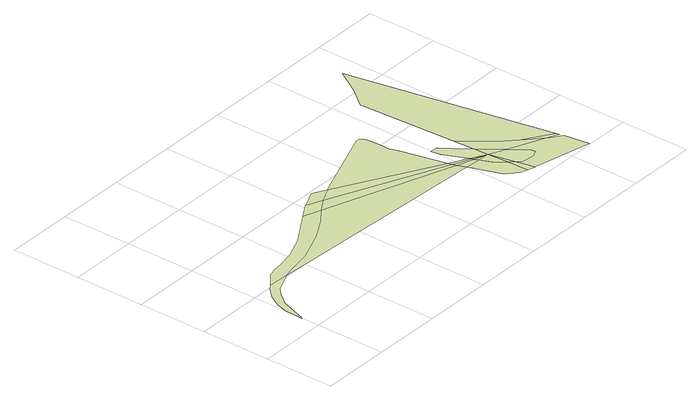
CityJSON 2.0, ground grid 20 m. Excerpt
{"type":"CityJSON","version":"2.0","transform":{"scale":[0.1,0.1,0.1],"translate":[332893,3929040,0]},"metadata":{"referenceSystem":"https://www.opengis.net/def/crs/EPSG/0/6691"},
"CityObjects":{
"landuse1":{"type":"LandUse","attributes":{"class":"204","LandUseDetailAttribute.orgLandUse":"10500","LandUseDetailAttribute.prefecture":"14","LandUseDetailAttribute.city":"14150","LandUseDetailAttribute.note":"都道府県","LandUseDetailAttribute.surveyYear":2015},"geometry":[{"type":"MultiSurface","lod":"1","boundaries":[[[0,1,2,3,4,5,6,7,8,9,10,11,12,13,14,15]]]}]},
"landuse2":{"type":"LandUse","attributes":{"class":"204","LandUseDetailAttribute.orgLandUse":"10500","LandUseDetailAttribute.prefecture":"14","LandUseDetailAttribute.city":"14150","LandUseDetailAttribute.note":"都道府県","LandUseDetailAttribute.surveyYear":2015},"geometry":[{"type":"MultiSurface","lod":"1","boundaries":[[[16,17,18,19,20,21,22,0,15,23,24,25,26,27]]]}]},
"landuse3":{"type":"LandUse","attributes":{"class":"204","LandUseDetailAttribute.orgLandUse":"10500","LandUseDetailAttribute.prefecture":"14","LandUseDetailAttribute.city":"14150","LandUseDetailAttribute.note":"都道府県","LandUseDetailAttribute.surveyYear":2015},"geometry":[{"type":"MultiSurface","lod":"1","boundaries":[[[28,29,16,27,30,31]]]}]},
"landuse4":{"type":"LandUse","attributes":{"class":"203","LandUseDetailAttribute.orgLandUse":"10400","LandUseDetailAttribute.prefecture":"14","LandUseDetailAttribute.city":"14150","LandUseDetailAttribute.note":"都道府県","LandUseDetailAttribute.surveyYear":2015},"geometry":[{"type":"MultiSurface","lod":"1","boundaries":[[[27,26,25,24,23,15,32,33]]]}]},
"landuse5":{"type":"LandUse","attributes":{"class":"204","LandUseDetailAttribute.orgLandUse":"10500","LandUseDetailAttribute.prefecture":"14","LandUseDetailAttribute.city":"14150","LandUseDetailAttribute.note":"都道府県","LandUseDetailAttribute.surveyYear":2015},"geometry":[{"type":"MultiSurface","lod":"1","boundaries":[[[34,28,31,35,36]]]}]},
"landuse6":{"type":"LandUse","attributes":{"class":"203","LandUseDetailAttribute.orgLandUse":"10400","LandUseDetailAttribute.prefecture":"14","LandUseDetailAttribute.city":"14150","LandUseDetailAttribute.note":"都道府県","LandUseDetailAttribute.surveyYear":2015},"geometry":[{"type":"MultiSurface","lod":"1","boundaries":[[[31,30,27,33,37]]]}]},
"landuse7":{"type":"LandUse","attributes":{"class":"203","LandUseDetailAttribute.orgLandUse":"10400","LandUseDetailAttribute.prefecture":"14","LandUseDetailAttribute.city":"14150","LandUseDetailAttribute.note":"都道府県","LandUseDetailAttribute.surveyYear":2015},"geometry":[{"type":"MultiSurface","lod":"1","boundaries":[[[36,35,31,37,38,39]]]}]},
"landuse8":{"type":"LandUse","attributes":{"class":"203","LandUseDetailAttribute.orgLandUse":"10400","LandUseDetailAttribute.prefecture":"14","LandUseDetailAttribute.city":"14150","LandUseDetailAttribute.note":"都道府県","LandUseDetailAttribute.surveyYear":2015},"geometry":[{"type":"MultiSurface","lod":"1","boundaries":[[[40,41,42,43,44,45,46,47,48,49,36,39]]]}]},
"landuse9":{"type":"LandUse","attributes":{"class":"204","LandUseDetailAttribute.orgLandUse":"10500","LandUseDetailAttribute.prefecture":"14","LandUseDetailAttribute.city":"14150","LandUseDetailAttribute.note":"都道府県","LandUseDetailAttribute.surveyYear":2015},"geometry":[{"type":"MultiSurface","lod":"1","boundaries":[[[39,38,37,50,51]]]}]},
"landuse10":{"type":"LandUse","attributes":{"class":"204","LandUseDetailAttribute.orgLandUse":"10500","LandUseDetailAttribute.prefecture":"14","LandUseDetailAttribute.city":"14150","LandUseDetailAttribute.note":"都道府県","LandUseDetailAttribute.surveyYear":2015},"geometry":[{"type":"MultiSurface","lod":"1","boundaries":[[[37,33,52,50]]]}]},
"landuse11":{"type":"LandUse","attributes":{"class":"204","LandUseDetailAttribute.orgLandUse":"10500","LandUseDetailAttribute.prefecture":"14","LandUseDetailAttribute.city":"14150","LandUseDetailAttribute.note":"都道府県","LandUseDetailAttribute.surveyYear":2015},"geometry":[{"type":"MultiSurface","lod":"1","boundaries":[[[33,32,53,52]]]}]},
"landuse12":{"type":"LandUse","attributes":{"class":"204","LandUseDetailAttribute.orgLandUse":"10500","LandUseDetailAttribute.prefecture":"14","LandUseDetailAttribute.city":"14150","LandUseDetailAttribute.note":"都道府県","LandUseDetailAttribute.surveyYear":2015},"geometry":[{"type":"MultiSurface","lod":"1","boundaries":[[[32,54,55,56,57,58,53]]]}]},
"landuse13":{"type":"LandUse","attributes":{"class":"203","LandUseDetailAttribute.orgLandUse":"10400","LandUseDetailAttribute.prefecture":"14","LandUseDetailAttribute.city":"14150","LandUseDetailAttribute.note":"都道府県","LandUseDetailAttribute.surveyYear":2015},"geometry":[{"type":"MultiSurface","lod":"1","boundaries":[[[53,58,57,59]]]}]},
"landuse14":{"type":"LandUse","attributes":{"class":"203","LandUseDetailAttribute.orgLandUse":"10400","LandUseDetailAttribute.prefecture":"14","LandUseDetailAttribute.city":"14150","LandUseDetailAttribute.note":"都道府県","LandUseDetailAttribute.surveyYear":2015},"geometry":[{"type":"MultiSurface","lod":"1","boundaries":[[[60,61,62,63,51,59,64]]]}]},
"landuse15":{"type":"LandUse","attributes":{"class":"203","LandUseDetailAttribute.orgLandUse":"10400","LandUseDetailAttribute.prefecture":"14","LandUseDetailAttribute.city":"14150","LandUseDetailAttribute.note":"都道府県","LandUseDetailAttribute.surveyYear":2015},"geometry":[{"type":"MultiSurface","lod":"1","boundaries":[[[51,50,59]]]}]},
"landuse16":{"type":"LandUse","attributes":{"class":"203","LandUseDetailAttribute.orgLandUse":"10400","LandUseDetailAttribute.prefecture":"14","LandUseDetailAttribute.city":"14150","LandUseDetailAttribute.note":"都道府県","LandUseDetailAttribute.surveyYear":2015},"geometry":[{"type":"MultiSurface","lod":"1","boundaries":[[[50,52,59]]]}]},
"landuse17":{"type":"LandUse","attributes":{"class":"203","LandUseDetailAttribute.orgLandUse":"10400","LandUseDetailAttribute.prefecture":"14","LandUseDetailAttribute.city":"14150","LandUseDetailAttribute.note":"都道府県","LandUseDetailAttribute.surveyYear":2015},"geometry":[{"type":"MultiSurface","lod":"1","boundaries":[[[52,53,59]]]}]},
"landuse18":{"type":"LandUse","attributes":{"class":"204","LandUseDetailAttribute.orgLandUse":"10500","LandUseDetailAttribute.prefecture":"14","LandUseDetailAttribute.city":"14150","LandUseDetailAttribute.note":"都道府県","LandUseDetailAttribute.surveyYear":2015},"geometry":[{"type":"MultiSurface","lod":"1","boundaries":[[[57,56,65,66]]]}]},
"landuse19":{"type":"LandUse","attributes":{"class":"203","LandUseDetailAttribute.orgLandUse":"10400","LandUseDetailAttribute.prefecture":"14","LandUseDetailAttribute.city":"14150","LandUseDetailAttribute.note":"都道府県","LandUseDetailAttribute.surveyYear":2015},"geometry":[{"type":"MultiSurface","lod":"1","boundaries":[[[59,57,66]]]}]},
"landuse20":{"type":"LandUse","attributes":{"class":"203","LandUseDetailAttribute.orgLandUse":"10400","LandUseDetailAttribute.prefecture":"14","LandUseDetailAttribute.city":"14150","LandUseDetailAttribute.note":"都道府県","LandUseDetailAttribute.surveyYear":2015},"geometry":[{"type":"MultiSurface","lod":"1","boundaries":[[[64,59,67]]]}]},
"landuse21":{"type":"LandUse","attributes":{"class":"203","LandUseDetailAttribute.orgLandUse":"10400","LandUseDetailAttribute.prefecture":"14","LandUseDetailAttribute.city":"14150","LandUseDetailAttribute.note":"都道府県","LandUseDetailAttribute.surveyYear":2015},"geometry":[{"type":"MultiSurface","lod":"1","boundaries":[[[59,66,68,69,70,71,67]]]}]},
"landuse22":{"type":"LandUse","attributes":{"class":"204","LandUseDetailAttribute.orgLandUse":"10500","LandUseDetailAttribute.prefecture":"14","LandUseDetailAttribute.city":"14150","LandUseDetailAttribute.note":"都道府県","LandUseDetailAttribute.surveyYear":2015},"geometry":[{"type":"MultiSurface","lod":"1","boundaries":[[[72,73,74,64,67,75,76]]]}]},
"landuse23":{"type":"LandUse","attributes":{"class":"204","LandUseDetailAttribute.orgLandUse":"10500","LandUseDetailAttribute.prefecture":"14","LandUseDetailAttribute.city":"14150","LandUseDetailAttribute.note":"都道府県","LandUseDetailAttribute.surveyYear":2015},"geometry":[{"type":"MultiSurface","lod":"1","boundaries":[[[67,71,70,69,68,66,65,77,78,79,80,75]]]}]},
"landuse24":{"type":"LandUse","attributes":{"class":"203","LandUseDetailAttribute.orgLandUse":"10400","LandUseDetailAttribute.prefecture":"14","LandUseDetailAttribute.city":"14150","LandUseDetailAttribute.note":"都道府県","LandUseDetailAttribute.surveyYear":2015},"geometry":[{"type":"MultiSurface","lod":"1","boundaries":[[[81,76,75,82,83]]]}]},
"landuse25":{"type":"LandUse","attributes":{"class":"203","LandUseDetailAttribute.orgLandUse":"10400","LandUseDetailAttribute.prefecture":"14","LandUseDetailAttribute.city":"14150","LandUseDetailAttribute.note":"都道府県","LandUseDetailAttribute.surveyYear":2015},"geometry":[{"type":"MultiSurface","lod":"1","boundaries":[[[84,85,86,87,88,74,73,72,76,81,83]]]}]}
},
"vertices":[
[71,208,0],[59,199,0],[31,170,0],[11,136,0],[3,104,0],[1,62,0],[1,51,0],[5,58,0],[16,89,0],[25,117,0],[32,133,0],[40,142,0],[53,160,0],[73,179,0],[127,204,0],[130,205,0],
[369,344,0],[270,282,0],[218,261,0],[210,258,0],[165,248,0],[130,244,0],[107,236,0],[153,212,0],[230,227,0],[317,261,0],[377,296,0],[418,327,0],
[413,370,0],[406,367,0],[419,328,0],[457,351,0],
[799,171,0],[789,197,0],
[464,394,0],[468,358,0],[502,373,0],
[786,207,0],
[785,208,0],[783,219,0],
[751,352,0],[745,374,0],[745,406,0],[745,414,0],[744,436,0],[742,447,0],[738,454,0],[731,458,0],[723,460,0],[526,384,0],
[836,185,0],[833,191,0],
[838,180,0],
[843,168,0],
[832,81,0],[863,53,0],[883,47,0],[880,107,0],[859,130,0],
[877,167,0],
[865,223,0],[821,284,0],[800,285,0],[805,258,0],[875,210,0],
[906,41,0],[895,91,0],
[923,147,0],
[905,80,0],[941,77,0],[961,84,0],[959,98,0],
[952,175,0],[880,261,0],[872,272,0],[1026,103,0],[980,147,0],
[911,39,0],[1074,4,0],[1062,76,0],[1029,100,0],
[1002,132,0],[1060,88,0],[1058,98,0],
[944,681,0],[900,609,0],[861,559,0],[858,553,0],[858,551,0]
]}
